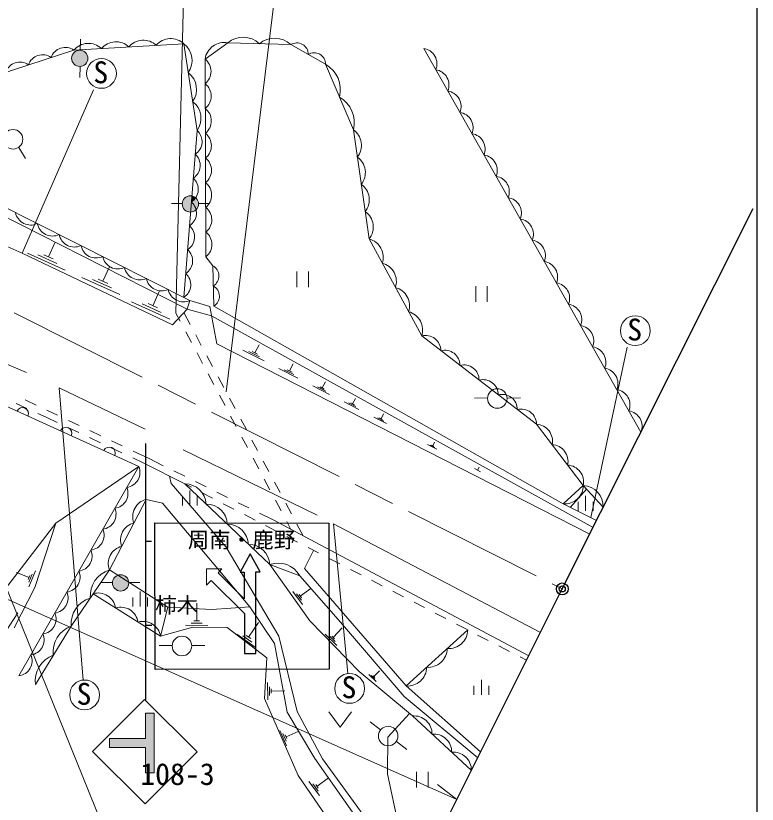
# Model space of a CAD drawing. Units: millimetres, scale not verified. Extents: x 40000 to 680000, y 20000 to 380000.
# Drawn here: x 516857 to 579000, y 235572 to 301686 of the extents above; entities that cross this region are included whole.
import ezdxf
from ezdxf.enums import TextEntityAlignment as Align

# ---------------------------------------------------------------- set-up
doc = ezdxf.new("R2010")
doc.units = ezdxf.units.MM
doc.header["$LTSCALE"] = 1000
doc.header["$PDMODE"] = 32
doc.header["$PDSIZE"] = 500
doc.linetypes.add('CHAIN', pattern=[18.5, 12, -1.5, 3.5, -1.5])
for name, color, linetype, lineweight in [('M-BGD', 7, 'Continuous', 13), ('M-BMK', 2, 'CHAIN', 13), ('M-BMK-SRVR', 3, 'Continuous', 25), ('M-STR-HTXT', 7, 'Continuous', 13), ('M-STR-STRC', 7, 'Continuous', 13), ('M-TTL-BAND', 7, 'Continuous', 25)]:
    doc.layers.add(name, color=color, linetype=linetype, lineweight=lineweight)
doc.layers.add('M-OTRS', color=6, linetype='Continuous')
doc.styles.add('ＭＳ ゴシック', font='')
doc.styles.get('ＭＳ ゴシック').set_extended_font_data('MS Gothic')

msp = doc.modelspace()

# ---------------------------------------------------------------- hatches: boundary and pattern name
at = {"layer": 'M-BGD'}
for points in [[(522903, 298119, 0.39449), (522267, 298801, 0.43421), (521537, 298119, 1)], [(531508, 285227), (531575, 286075), (531615, 286581, 0.45196), (530811, 285946, 0.01338), (530810, 285909, 0.42097)], [(531938, 286427, 0.13336), (531615, 286581), (531575, 286075, 0.10165)], [(531966, 285418, 0.20367), (532175, 285909, 0.21833), (531938, 286427, -0.10165), (531575, 286075, -0.1561)], [(531966, 285418, 0.1561), (531575, 286075), (531508, 285227, 0.1882)], [(526326, 254179), (525398, 254772, 0.29526), (524962, 254172, 0.01338), (524961, 254135, 0.41421), (525644, 253452, 0.41421)], [(526326, 254179, 0.50638), (525398, 254772)]]:
    msp.add_hatch(color=256, dxfattribs=at).paths.add_polyline_path(points)
at = {"layer": 'M-STR-STRC'}
msp.add_hatch(color=256, dxfattribs=at).paths.add_polyline_path([(528469, 243214), (527719, 243214), (527719, 241089), (524719, 241089), (524719, 240339), (527719, 240339), (527719, 238214), (528469, 238214)])

# ---------------------------------------------------------------- linework, layer by layer
at = {"layer": 'M-BGD'}
for p, q in [((522279, 299714), (522267, 298801)), ((530941, 299342), (521726, 298802)), ((532049, 292073), (530941, 299342)), ((534637, 299428), (532718, 298050)), ((539906, 299266), (534637, 299428)), ((542825, 297618), (539906, 299266)), ((569250, 266770), (551044, 298949)), ((521726, 298802), (506484, 293878)), ((532799, 281484), (532718, 298050)), ((545149, 292132), (542825, 297618)), ((522246, 297421), (522234, 296508)), ((523358, 295479), (517403, 281794)), ((530944, 278079), (532049, 292073)), ((546473, 282970), (545149, 292132)), ((517104, 290640), (517679, 289706)), ((509524, 288857), (531456, 277821)), ((510558, 287580), (531212, 277092)), ((529897, 285945), (530811, 285946)), ((532190, 285945), (533104, 285946)), ((510160, 284956), (517403, 281794)), ((550878, 274836), (546473, 282970)), ((519598, 281473), (520131, 282659)), ((493772, 281895), (517760, 271771)), ((517403, 281794), (529996, 275768)), ((521001, 280368), (517840, 281788)), ((519993, 281296), (519203, 281651)), ((520300, 280921), (518719, 281631)), ((533366, 280727), (532799, 281484)), ((524165, 279427), (524703, 280625)), ((533448, 277336), (533366, 280727)), ((525583, 278309), (522387, 279745)), ((540422, 280234), (540422, 278934)), ((541397, 278934), (541397, 280234)), ((524874, 278868), (523276, 279586)), ((524564, 279247), (523765, 279606)), ((555403, 279002), (555403, 277702)), ((556378, 277702), (556378, 279002)), ((528340, 277369), (528878, 278568)), ((529758, 276251), (526562, 277688)), ((531212, 277092), (531456, 277821)), ((531456, 277821), (533131, 277308)), ((529049, 276810), (527451, 277528)), ((528739, 277189), (527940, 277549)), ((529996, 275768), (531212, 277092)), ((531212, 277092), (533273, 276526)), ((533131, 277308), (533699, 274173)), ((533448, 277336), (562742, 260756)), ((530637, 276065), (530278, 276741)), ((530937, 276792), (531464, 275807)), ((533273, 276526), (565239, 258764)), ((531577, 274300), (531107, 275182)), ((527169, 263900), (504022, 274417)), ((531935, 274925), (532407, 274044)), ((560499, 267431), (550878, 274836)), ((533699, 274173), (564965, 258216)), ((536901, 273421), (537244, 274090)), ((568103, 273908), (565052, 259612)), ((532516, 272534), (532047, 273417)), ((532879, 273162), (533351, 272280)), ((537680, 272741), (535894, 273655)), ((537290, 273081), (536398, 273538)), ((537124, 273307), (536678, 273535)), ((539810, 271900), (540115, 272495)), ((540502, 271296), (538915, 272108)), ((540156, 271598), (539363, 272004)), ((540009, 271799), (539612, 272002)), ((533456, 270769), (532986, 271651)), ((533822, 271398), (534294, 270517)), ((520496, 270494), (527702, 267028)), ((520496, 270494), (522515, 245982)), ((543144, 269943), (541744, 270660)), ((542839, 270210), (542139, 270568)), ((542709, 270387), (542359, 270566)), ((542534, 270477), (542803, 271002)), ((534396, 269003), (533926, 269886)), ((516879, 269177), (517788, 268760)), ((517654, 269473), (518558, 269045)), ((534766, 269635), (535238, 268753)), ((545619, 268677), (544393, 269304)), ((545351, 268910), (544738, 269224)), ((545237, 269065), (544931, 269222)), ((545084, 269144), (545319, 269604)), ((555299, 269635), (556395, 269636)), ((558051, 269635), (559147, 269636)), ((519461, 268616), (520364, 268187)), ((518697, 268344), (519398, 268023)), ((519398, 268023), (520325, 267587)), ((535335, 267238), (534866, 268120)), ((535709, 267872), (536181, 266990)), ((547935, 267491), (546872, 268035)), ((547703, 267693), (547172, 267965)), ((547605, 267828), (547339, 267964)), ((547472, 267896), (547676, 268294)), ((521230, 267161), (522135, 266735)), ((521268, 267758), (522171, 267329)), ((564418, 262296), (560499, 267431)), ((523075, 266900), (523978, 266472)), ((523040, 266310), (523945, 265884)), ((524881, 266043), (525785, 265614)), ((536275, 265472), (535805, 266355)), ((536653, 266108), (537125, 265226)), ((551800, 265633), (551948, 265921)), ((524850, 265459), (525755, 265033)), ((526688, 265185), (528026, 264550)), ((530894, 265295), (542113, 259822)), ((552135, 265341), (551368, 265734)), ((551968, 265487), (551584, 265683)), ((551896, 265584), (551704, 265682)), ((526660, 264607), (527587, 264172)), ((528026, 264550), (529221, 263959)), ((537215, 263707), (536745, 264589)), ((517123, 246338), (527169, 263900)), ((520204, 259148), (527169, 263900)), ((527587, 264172), (531032, 262428)), ((537596, 264345), (538068, 263463)), ((555562, 263586), (555692, 263840)), ((530118, 263516), (531014, 263073)), ((555816, 263456), (555309, 263716)), ((529872, 262472), (529733, 263086)), ((531911, 262630), (532807, 262187)), ((538154, 261941), (537684, 262824)), ((538540, 262581), (539012, 261699)), ((534493, 257121), (529872, 262472)), ((531032, 262428), (531578, 262147)), ((538142, 255662), (531032, 262428)), ((531446, 260618), (531446, 261868)), ((562742, 260756), (564418, 262296)), ((563327, 260466), (564715, 262026)), ((566100, 260482), (564418, 262296)), ((530821, 260618), (530821, 261368)), ((532071, 260618), (532071, 261368)), ((532466, 261688), (533355, 261229)), ((533704, 261744), (534600, 261301)), ((564616, 260181), (564616, 261431)), ((527785, 261134), (524704, 255216)), ((529143, 260810), (527785, 261134)), ((536480, 252135), (529143, 260810)), ((534243, 260771), (535132, 260312)), ((535497, 260858), (536393, 260415)), ((539094, 260175), (538624, 261058)), ((539483, 260818), (539955, 259936)), ((562742, 260756), (565542, 259369)), ((563991, 260181), (563991, 260931)), ((565241, 260181), (565241, 260931)), ((536021, 259853), (536909, 259395)), ((537290, 259972), (538485, 259381)), ((538485, 259381), (559859, 248025)), ((539923, 258617), (539564, 259293)), ((514569, 251811), (520204, 259148)), ((520204, 259148), (518461, 253756)), ((537798, 258936), (538686, 258477)), ((540427, 259054), (540954, 258070)), ((543481, 259093), (560830, 249962)), ((543481, 259093), (544676, 246525)), ((539575, 258018), (540463, 257560)), ((538912, 249662), (534493, 257121)), ((541060, 255337), (541820, 256859)), ((541352, 257101), (542241, 256642)), ((543129, 256183), (544018, 255725)), ((524704, 255216), (521501, 250513)), ((529588, 252094), (524704, 255216)), ((540655, 254729), (538142, 255662)), ((538142, 255662), (541506, 250959)), ((549573, 245487), (541060, 255337)), ((544906, 255266), (545795, 254807)), ((517968, 254580), (516912, 255012)), ((518035, 254745), (517900, 254415)), ((518502, 255132), (517961, 253812)), ((518235, 254856), (517965, 254196)), ((544060, 250838), (540655, 254729)), ((524049, 254171), (524962, 254172)), ((526342, 254171), (527256, 254172)), ((546683, 254348), (547572, 253890)), ((518461, 253756), (516718, 250351)), ((528980, 249662), (523349, 253227)), ((527280, 252159), (527280, 253409)), ((540882, 252315), (540084, 253418)), ((540793, 252670), (540394, 253222)), ((540703, 253026), (541585, 253664)), ((548461, 253431), (549349, 252972)), ((526655, 252159), (526655, 252909)), ((527905, 252159), (527905, 252909)), ((540803, 252888), (540604, 253164)), ((528980, 249662), (529588, 252094)), ((529588, 252094), (533277, 251892)), ((532019, 250948), (532025, 252433)), ((533277, 251892), (536480, 252135)), ((538547, 249054), (536480, 252135)), ((550238, 252513), (551126, 252055)), ((517020, 251631), (516043, 250108)), ((552015, 251596), (552903, 251137)), ((532945, 250573), (531089, 250581)), ((532482, 250761), (531554, 250765)), ((532251, 250947), (531787, 250949)), ((536362, 249592), (537212, 250809)), ((541506, 250959), (545641, 246703)), ((549411, 244595), (544060, 250838)), ((553792, 250678), (554680, 250220)), ((521501, 250513), (518502, 245609)), ((528980, 249662), (531696, 250432)), ((531696, 250432), (534574, 250392)), ((534574, 250392), (537899, 247838)), ((543459, 249558), (544209, 250354)), ((549573, 245487), (554742, 250188)), ((536910, 248756), (535388, 249819)), ((536636, 249174), (535875, 249706)), ((536552, 249459), (536171, 249725)), ((540452, 243338), (538912, 249662)), ((543770, 248890), (542774, 249827)), ((543615, 249224), (543117, 249693)), ((543584, 249441), (543335, 249675)), ((555569, 249761), (556458, 249302)), ((528868, 248884), (529965, 248884)), ((531620, 248884), (532716, 248884)), ((539601, 243298), (538547, 249054)), ((557346, 248843), (558235, 248385)), ((537899, 247838), (537696, 244433)), ((559123, 247926), (559669, 247644)), ((545641, 246703), (550100, 242974)), ((546866, 246273), (547329, 246765)), ((547058, 245861), (546443, 246440)), ((546962, 246067), (546655, 246356)), ((546943, 246201), (546789, 246346)), ((555879, 244741), (555879, 245991)), ((537983, 244336), (537966, 245782)), ((538123, 244699), (538115, 245422)), ((555816, 239954), (549573, 245487)), ((555254, 244741), (555254, 245491)), ((556504, 244741), (556504, 245491)), ((538266, 244882), (538262, 245243)), ((538264, 245063), (539420, 245076)), ((537696, 244433), (540533, 237988)), ((555572, 239467), (549411, 244595)), ((542560, 239366), (540452, 243338)), ((543091, 243321), (544047, 242047)), ((544047, 242047), (545002, 243321)), ((541912, 239406), (539601, 243298)), ((548053, 241208), (549851, 243182)), ((555044, 238414), (550100, 242974)), ((546556, 242468), (547437, 241815)), ((539543, 240481), (538982, 241756)), ((539530, 240856), (539250, 241493)), ((539588, 241071), (539447, 241390)), ((539517, 241231), (540538, 241680)), ((548026, 238127), (548053, 241208)), ((548765, 240827), (549646, 240174)), ((545763, 233934), (541912, 239406)), ((547222, 233002), (542560, 239366)), ((548755, 234560), (548026, 238127)), ((550433, 238278), (550433, 236978)), ((551408, 236978), (551408, 238278)), ((540533, 237988), (544992, 231502)), ((542311, 236293), (541418, 237487)), ((542103, 237069), (543059, 237783)), ((542207, 236681), (541761, 237278)), ((542215, 236919), (541992, 237218))]:
    msp.add_line(p, q, dxfattribs=at)
for centre, radius in [((522220, 298119), 683), ((524037, 296852), 1250), ((516629, 291330), 820), ((531493, 285909), 683), ((568782, 275281), 1250), ((557214, 269592), 820), ((525644, 254135), 683), ((530783, 248841), 820), ((522628, 244737), 1250), ((544837, 245285), 1250), ((548068, 241292), 820)]:
    msp.add_circle(centre, radius, dxfattribs=at)
for centre, radius, start, end in [((525245, 297925), 1582, 46.50136, 140.21186), ((527549, 298060), 1582, 46.50136, 140.21186), ((529852, 298195), 1582, 46.50136, 140.21186), ((535908, 297901), 1987, 46.69002, 129.7852), ((538543, 297820), 1987, 46.69002, 129.7852), ((521004, 297778), 1252, 54.82177, 160.98514), ((522941, 297790), 1582, 46.50136, 140.21186), ((529888, 297942), 1752, 324.27871, 53.05353), ((534345, 297809), 1645, 79.8053, 171.57482), ((540414, 298460), 952, 358.89658, 122.18661), ((550849, 297658), 1305, 337.58169, 81.4194), ((519099, 297163), 1252, 54.82177, 160.98514), ((541873, 297636), 952, 358.89658, 122.18661), ((517194, 296547), 1252, 54.82177, 160.98514), ((531901, 297011), 1322, 308.72788, 51.83293), ((541593, 295478), 2469, 345.84765, 60.07178), ((530257, 295519), 1752, 324.27871, 53.05353), ((551861, 295871), 1305, 337.58169, 81.4194), ((531911, 294940), 1322, 308.72788, 51.83293), ((542755, 292735), 2469, 345.84765, 60.07178), ((552872, 294083), 1305, 337.58169, 81.4194), ((530627, 293095), 1752, 324.27871, 53.05353), ((531921, 292869), 1322, 308.72788, 51.83293), ((553884, 292295), 1305, 337.58169, 81.4194), ((531217, 291132), 1255, 302.4745, 48.49277), ((531931, 290798), 1322, 308.72788, 51.83293), ((544237, 290831), 1589, 321.48389, 54.96557), ((554895, 290508), 1305, 337.58169, 81.4194), ((531059, 289133), 1255, 302.4745, 48.49277), ((531941, 288728), 1322, 308.72788, 51.83293), ((544568, 288540), 1589, 321.48389, 54.96557), ((555907, 288720), 1305, 337.58169, 81.4194), ((530901, 287134), 1255, 302.4745, 48.49277), ((531952, 286657), 1322, 308.72788, 51.83293), ((556918, 286932), 1305, 337.58169, 81.4194), ((544899, 286250), 1589, 321.48389, 54.96557), ((557929, 285145), 1305, 337.58169, 81.4194), ((530743, 285135), 1255, 302.4745, 48.49277), ((531962, 284586), 1322, 308.72788, 51.83293), ((518106, 285430), 1296, 191.19432, 295.38642), ((545230, 283960), 1589, 321.48389, 54.96557), ((558941, 283357), 1305, 337.58169, 81.4194), ((519934, 284510), 1296, 191.19432, 295.38642), ((530585, 283136), 1255, 302.4745, 48.49277), ((521762, 283591), 1296, 191.19432, 295.38642), ((531972, 282515), 1322, 308.72788, 51.83293), ((546068, 281436), 1587, 341.6689, 75.20469), ((523589, 282671), 1296, 191.19432, 295.38642), ((559952, 281569), 1305, 337.58169, 81.4194), ((530428, 281137), 1255, 302.4745, 48.49277), ((525417, 281752), 1296, 191.19432, 295.38642), ((560964, 279782), 1305, 337.58169, 81.4194), ((527244, 280832), 1296, 191.19432, 295.38642), ((532917, 279868), 969, 300.32854, 62.41018), ((547169, 279402), 1587, 341.6689, 75.20469), ((530270, 279138), 1255, 302.4745, 48.49277), ((529072, 279912), 1296, 191.19432, 295.38642), ((532958, 278172), 969, 300.32854, 62.41018), ((561975, 277994), 1305, 337.58169, 81.4194), ((530900, 278993), 1296, 191.19432, 295.38642), ((548271, 277369), 1587, 341.6689, 75.20469), ((562987, 276206), 1305, 337.58169, 81.4194), ((549372, 275335), 1587, 341.6689, 75.20469), ((563998, 274418), 1305, 337.58169, 81.4194), ((551208, 273606), 1274, 359.81712, 105.01459), ((565010, 272631), 1305, 337.58169, 81.4194), ((552812, 272372), 1274, 359.81712, 105.01459), ((554415, 271138), 1274, 359.81712, 105.01459), ((566021, 270843), 1305, 337.58169, 81.4194), ((556019, 269903), 1274, 359.81712, 105.01459), ((557622, 268669), 1274, 359.81712, 105.01459), ((567033, 269055), 1305, 337.58169, 81.4194), ((517417, 268331), 500, 335.56445, 155.56445), ((559226, 267435), 1274, 359.81712, 105.01459), ((568044, 267268), 1305, 337.58169, 81.4194), ((521058, 266677), 500, 335.56445, 155.56445), ((560430, 266024), 1409, 347.5234, 87.1753), ((524700, 265022), 500, 335.56445, 155.56445), ((561736, 264312), 1409, 347.5234, 87.1753), ((525996, 263406), 1273, 277.62664, 22.83253), ((563042, 262601), 1409, 347.5234, 87.1753), ((524991, 261650), 1273, 277.62664, 22.83253), ((531056, 260673), 1755, 2.06737, 90.76051), ((562873, 262296), 1545, 265.15606, 0.032), ((564320, 260519), 1780, 358.8238, 86.85628), ((528146, 259692), 1487, 104.08121, 200.92051), ((532833, 258982), 1755, 2.06737, 90.76051), ((523986, 259894), 1273, 277.62664, 22.83253), ((522982, 258137), 1273, 277.62664, 22.83253), ((527119, 257719), 1487, 104.08121, 200.92051), ((534610, 257290), 1755, 2.06737, 90.76051), ((526092, 255747), 1487, 104.08121, 200.92051), ((536388, 255598), 1755, 2.06737, 90.76051), ((521977, 256381), 1273, 277.62664, 22.83253), ((525369, 253042), 2273, 107.00623, 184.48134), ((538860, 253746), 2046, 28.73141, 110.56213), ((520973, 254625), 1273, 277.62664, 22.83253), ((519968, 252869), 1273, 277.62664, 22.83253), ((523762, 251802), 1484, 9.19474, 106.13248), ((523767, 250691), 2273, 107.00623, 184.48134), ((525639, 250613), 1484, 9.19474, 106.13248), ((518963, 251113), 1273, 277.62664, 22.83253), ((527516, 249425), 1484, 9.19474, 106.13248), ((522301, 248340), 2316, 110.19041, 186.91216), ((553136, 250223), 1606, 265.81296, 358.7646), ((517959, 249356), 1273, 277.62664, 22.83253), ((551413, 248656), 1606, 265.81296, 358.7646), ((516954, 247600), 1273, 277.62664, 22.83253), ((520801, 245887), 2316, 110.19041, 186.91216), ((549690, 247089), 1606, 265.81296, 358.7646), ((550242, 241474), 1506, 359.23688, 95.39458), ((551890, 239954), 1506, 359.23688, 95.39458), ((553538, 238434), 1506, 359.23688, 95.39458)]:
    msp.add_arc(centre, radius, start, end, dxfattribs=at)
at = {"layer": 'M-BMK'}
msp.add_line((516728, 276780), (562664, 253625), dxfattribs=at)
at = {"layer": 'M-BMK-SRVR'}
for p, q in [((562664, 253625), (578647, 285527)), ((549672, 227690), (562664, 253625))]:
    msp.add_line(p, q, dxfattribs=at)
msp.add_circle((562664, 253625), 500, dxfattribs=at)
msp.add_point((562664, 253625), dxfattribs=at)
at = {"layer": 'M-OTRS'}
msp.add_point((562664, 253625), dxfattribs=at)
msp.add_point((562664, 253625), dxfattribs=at)
at = {"layer": 'M-STR-HTXT'}
for p, q in [((530278, 276741), (531847, 340792)), ((543065, 340108), (534487, 270155)), ((505609, 279454), (524511, 232888)), ((463669, 276148), (553813, 235957)), ((553813, 235957), (552190, 237228))]:
    msp.add_line(p, q, dxfattribs=at)
at = {"layer": 'M-STR-STRC', "lineweight": 25}
for p, q in [((527732, 265818), (527718, 244301)), ((527727, 257625), (528246, 257625)), ((536501, 256562), (535651, 255035)), ((537334, 255073), (536501, 256562)), ((535651, 255035), (536010, 255035)), ((536010, 255035), (536010, 252784)), ((536970, 248212), (536972, 255073)), ((536972, 255073), (537334, 255073)), ((536014, 251572), (536016, 248212)), ((527722, 250580), (528251, 250580)), ((536016, 248212), (536970, 248212))]:
    msp.add_line(p, q, dxfattribs=at)
at = {"layer": 'M-STR-STRC'}
for p, q in [((534115, 255297), (532837, 255297)), ((532837, 255297), (532837, 253936)), ((533806, 254988), (534115, 255297)), ((536010, 252784), (533806, 254988)), ((532837, 253936), (533243, 254342)), ((533243, 254342), (536014, 251572)), ((527652, 244368), (523287, 240003)), ((532062, 239957), (527652, 244368)), ((523287, 240003), (527697, 235592)), ((527697, 235592), (532062, 239957))]:
    msp.add_line(p, q, dxfattribs=at)
at = {"layer": 'M-STR-STRC', "lineweight": 25}
msp.add_lwpolyline([(528520, 259161), (543109, 259149), (543113, 246907), (528526, 246875)], close=True, dxfattribs=at)
at = {"layer": 'M-STR-STRC'}
msp.add_lwpolyline([(528469, 243214), (527719, 243214), (527719, 241089), (524719, 241089), (524719, 240339), (527719, 240339), (527719, 238214), (528469, 238214)], close=True, dxfattribs=at)
at = {"layer": 'M-TTL-BAND'}
msp.add_line((579000, 20000), (579000, 370000), dxfattribs=at)

# ---------------------------------------------------------------- texts
at = {"layer": 'M-BGD', "style": 'ＭＳ ゴシック'}
for p in [(523358, 295479), (568103, 273908), (544158, 243912), (521950, 243363)]:
    msp.add_text('S', height=1833, dxfattribs=at).set_placement(p, align=Align.BOTTOM_LEFT)
at = {"layer": 'M-STR-HTXT', "style": 'ＭＳ ゴシック'}
msp.add_text('108-3', height=1833, dxfattribs=at).set_placement((527290, 236636), align=Align.BOTTOM_LEFT)
at = {"layer": 'M-STR-STRC', "style": 'ＭＳ ゴシック'}
for s, p in [('周南・鹿野', (531273, 256686)), ('柿木', (528540, 251217))]:
    msp.add_text(s, height=1320, dxfattribs=at).set_placement(p, align=Align.BOTTOM_LEFT)

doc.saveas('drawing.dxf')
